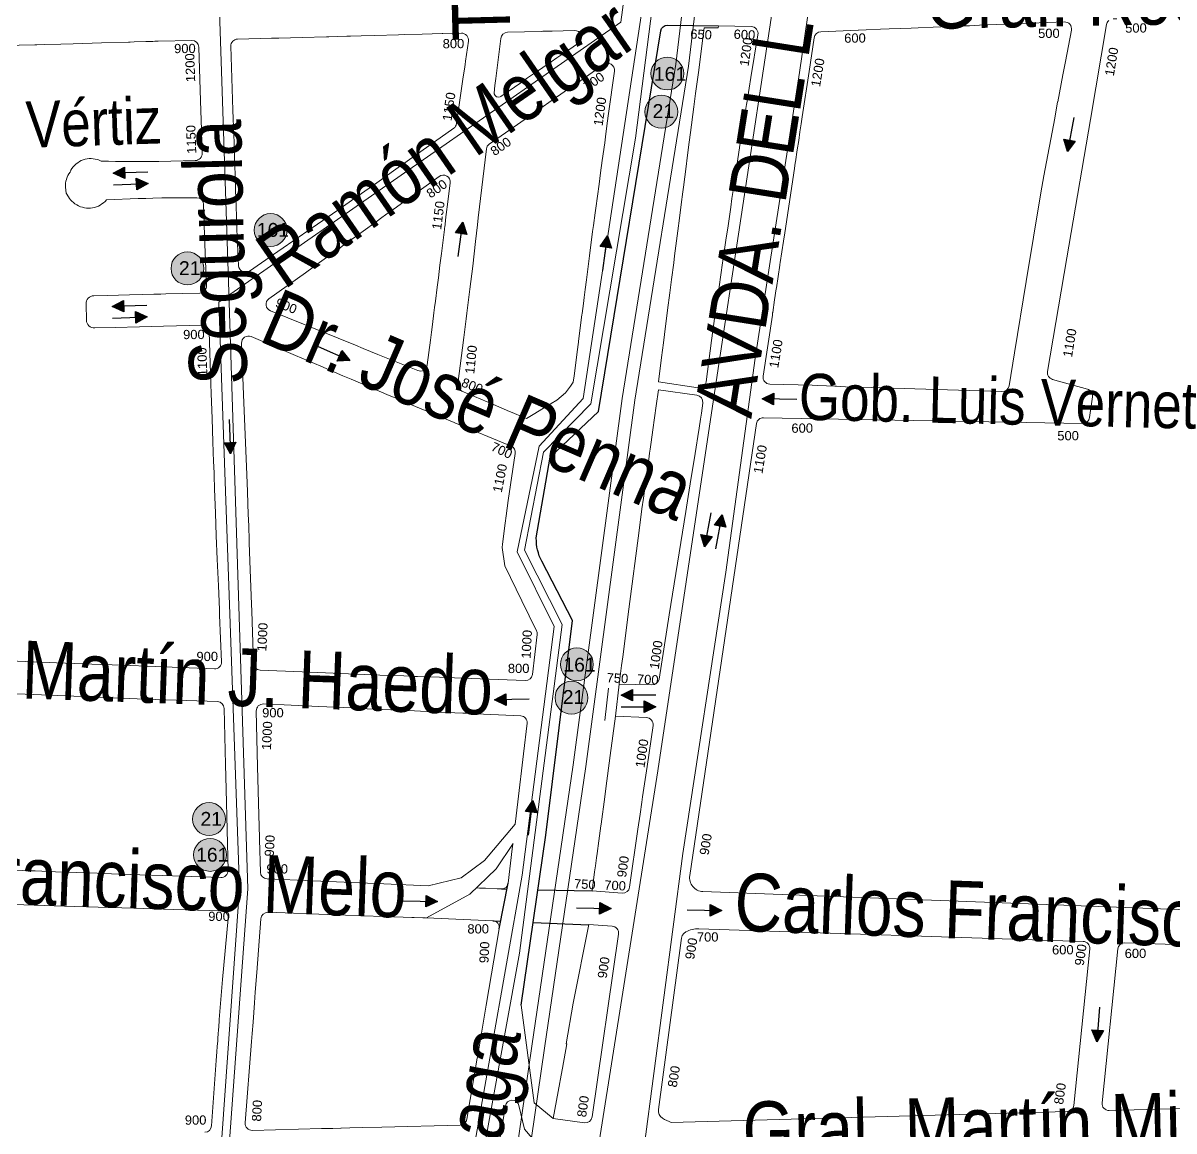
# Model space of a CAD drawing. Header units: millimetres. Extents: x 11558 to 23675, y 49449 to 61482.
# Drawn here: x 20280.1 to 20777.7, y 54330.4 to 54809.4 of the extents above; entities that cross this region are included whole.
import ezdxf

# ---------------------------------------------------------------- set-up
doc = ezdxf.new("R2010")
doc.units = ezdxf.units.MM
for name, color, linetype in [('0. plano base - nombres calles', 22, 'Continuous'), ('0. Plano Base - PLANO', 254, 'Continuous'), ('0. Plano base - sentido calles', 253, 'Continuous'), ('0. vias del tren', 252, 'VÍAS'), ('7. puesta en valor CC la lucila', 212, 'Continuous'), ('numeración', 7, 'Continuous')]:
    doc.layers.add(name, color=color, linetype=linetype)
for name, color, linetype, true_color in [('Linea 161 ida', 7, 'Continuous', 0xd16b6b), ('linea 161 vuelta', 7, 'Continuous', 0x9d070c), ('Linea 21 IDA Ramal F', 7, 'Continuous', 0x001861), ('Linea 21 IDA Ramal G', 7, 'Continuous', 0x001861), ('Linea 21 REGRESO Ramal F', 7, 'Continuous', 0x0a47ff), ('Linea 21 REGRO Ramal G', 7, 'Continuous', 0x0a47ff), ('Linea 29 IDA', 7, 'Continuous', 0xc7c700), ('Linea 29 REGRESO', 7, 'Continuous', 0x004285)]:
    doc.layers.add(name, color=color, linetype=linetype, true_color=true_color)
doc.layers.get('7. puesta en valor CC la lucila').off()
doc.styles.get("Standard").update_dxf_attribs({"font": 'arial.ttf'})
doc.linetypes.add('VÍAS', pattern='A,0.15,[130,ltypeshp.shx,S=0.25,R=0,X=0,Y=0],0.15', length=0.3)

# ---------------------------------------------------------------- blocks, each defined once
blk = doc.blocks.new('MANZANAS')
at = {"layer": '0. Plano Base - PLANO', "color": 0, "linetype": 'VÍAS', "lineweight": 5, "ltscale": 4}
for points in [[(5639680.81, 6180524.12), (5639783.34, 6180236.34), (5639844.87, 6180068.15), (5639892.99, 6179931.31), (5639970.55, 6179718.54), (5640012.4, 6179598.15), (5640038.53, 6179528.43), (5640070.38, 6179443.44), (5640105.27, 6179353.98), (5640144.14, 6179250.82), (5640190.13, 6179111.92), (5640244.32, 6178961.55), (5640284.62, 6178845.33), (5640304.02, 6178789.4), (5640342.62, 6178659.07), (5640375.23, 6178552.57), (5640410.32, 6178437.98), (5640438.99, 6178352.43), (5640472.05, 6178243.02), (5640490.07, 6178183.41), (5640511.79, 6178110.6), (5640554.7, 6177974.19), (5640598.99, 6177822.86), (5640632.34, 6177705.26)], [(5639686.05, 6180526.01), (5639788.58, 6180238.23), (5639850.11, 6180070.03), (5639898.23, 6179933.19), (5639975.79, 6179720.41), (5640017.63, 6179600.04), (5640043.74, 6179530.39), (5640075.58, 6179445.43), (5640110.46, 6179355.97), (5640149.39, 6179252.67), (5640195.39, 6179113.74), (5640249.57, 6178963.4), (5640289.88, 6178847.15), (5640309.32, 6178791.1), (5640347.95, 6178660.67), (5640380.56, 6178554.19), (5640415.62, 6178439.68), (5640444.29, 6178354.11), (5640477.38, 6178244.63), (5640495.4, 6178185.01), (5640517.11, 6178112.23), (5640560.03, 6177975.8), (5640604.34, 6177824.4), (5640637.7, 6177706.78)]]:
    blk.add_lwpolyline(points, dxfattribs=at)
at = {"layer": '0. Plano Base - PLANO', "color": 0, "linetype": 'Continuous', "lineweight": 5, "elevation": 0.54}
for points in [[(5640304.29, 6179356.23, -0.000006), (5640302.84, 6179355.41, 0.172309)], [(5640301.53, 6179353.89, 0.172298), (5640301.47, 6179351.88), (5640314.19, 6179312.26), (5640332.75, 6179254.49), (5640348, 6179207.01, 0.185497), (5640349.35, 6179205.34, 0.185497), (5640351.48, 6179205), (5640366.77, 6179208.21, -0.181401), (5640368.85, 6179207.89, -0.146326), (5640370.05, 6179206.66, -0.034167), (5640370.21, 6179206.28), (5640373.26, 6179197.74, -0.183551), (5640373.21, 6179195.61, -0.178887), (5640371.81, 6179194.07), (5640248.22, 6179132.66, 0.182351), (5640246.78, 6179131.11, 0.182356), (5640246.72, 6179129), (5640311.19, 6178942.29, 0.212659), (5640314.53, 6178938.71, 0.213763), (5640319.43, 6178938.81), (5640584.54, 6179063.99)]]:
    blk.add_lwpolyline(points, format="xyb", dxfattribs=at)
at = {"layer": '0. Plano Base - PLANO', "color": 0, "linetype": 'Continuous', "lineweight": 5}
for points in [[(5640334.51, 6179190.22), (5640275.21, 6179161.66), (5640275.18, 6179161.64), (5640269.97, 6179159.4), (5640269.92, 6179159.38), (5640269.32, 6179159.08), (5640266, 6179157.48), (5640262.69, 6179155.88), (5640260.37, 6179154.77), (5640243.92, 6179146.83, -0.449883), (5640239.78, 6179148.56), (5640231.15, 6179173.81), (5640230.83, 6179174.73), (5640230.79, 6179174.86), (5640228.97, 6179180.18), (5640227.43, 6179184.69), (5640227.29, 6179185.08), (5640224.06, 6179194.52), (5640224, 6179194.71), (5640223.69, 6179195.61), (5640220.7, 6179204.36), (5640219.52, 6179207.83), (5640210.39, 6179234.52), (5640209.63, 6179236.75), (5640209.46, 6179237.22), (5640207.77, 6179242.19), (5640206.44, 6179246.08), (5640205.24, 6179249.59), (5640204.11, 6179252.9), (5640203.09, 6179255.86), (5640196.68, 6179274.62), (5640191.91, 6179288.57, -0.359058), (5640193.25, 6179292.14), (5640207.25, 6179300.18), (5640207.42, 6179300.27), (5640210.28, 6179301.92), (5640215.68, 6179305.02), (5640218.97, 6179306.91), (5640227.15, 6179311.58), (5640229.88, 6179313.15), (5640235.43, 6179316.31), (5640246.88, 6179322.86), (5640249.07, 6179324.11), (5640252.87, 6179326.28), (5640284.74, 6179344.5, -0.482606), (5640289.1, 6179342.76), (5640293.06, 6179329.57), (5640294.75, 6179323.94), (5640298.19, 6179312.48), (5640298.13, 6179312.45), (5640300.21, 6179305.67), (5640300.24, 6179305.66), (5640307.55, 6179281.28), (5640309.82, 6179274.25), (5640321.82, 6179237.21), (5640331.57, 6179207.52), (5640336.06, 6179193.86, -0.376171)], [(5640200.79, 6179125.46), (5640197.14, 6179135.4), (5640194.89, 6179141.51), (5640193.64, 6179144.93), (5640189.99, 6179154.85), (5640187.4, 6179161.92), (5640185.39, 6179167.38), (5640182.87, 6179174.23), (5640181.85, 6179177), (5640178.09, 6179187.24), (5640176.19, 6179192.41), (5640174.12, 6179198.04), (5640172.22, 6179203.22), (5640171.53, 6179205.1), (5640168.39, 6179213.66), (5640167.1, 6179217.22), (5640164.77, 6179223.62), (5640163.32, 6179227.61), (5640159.51, 6179238.12), (5640157.55, 6179243.53), (5640154.06, 6179253.14), (5640150.47, 6179263.02), (5640147.77, 6179270.44), (5640147.8, 6179270.45), (5640153.03, 6179273.26), (5640152.79, 6179274.01), (5640165.59, 6179280.29, -0.455966), (5640169.76, 6179278.52), (5640175.56, 6179260.76), (5640177.04, 6179256.22), (5640178.78, 6179250.88), (5640179.23, 6179249.51), (5640180.6, 6179245.32), (5640180.97, 6179244.17), (5640183.06, 6179237.84), (5640183.74, 6179235.76), (5640185.07, 6179231.74), (5640185.17, 6179231.43), (5640188.67, 6179221.34), (5640189.44, 6179219.12), (5640190.13, 6179217.13), (5640192.44, 6179210.48), (5640193.67, 6179206.93), (5640194.33, 6179205.03), (5640196.33, 6179199.25), (5640198.09, 6179194.17), (5640198.37, 6179193.37), (5640198.4, 6179193.27), (5640201.35, 6179184.78), (5640201.65, 6179183.92), (5640205.08, 6179174.02), (5640209.26, 6179161.97), (5640212.88, 6179151.87), (5640219.08, 6179134.95, -0.420584), (5640217.23, 6179131.08)], [(5640102.52, 6179239.53), (5640099.9, 6179234.61), (5640098.44, 6179231.87), (5640097.22, 6179229.57), (5640095.78, 6179226.86), (5640091.68, 6179219.16), (5640090.01, 6179216), (5640088.32, 6179212.81), (5640083.41, 6179203.55), (5640083.18, 6179203.22), (5640082.54, 6179202.75), (5640082.15, 6179202.67), (5640081.76, 6179202.59), (5640080.99, 6179202.75), (5640080.34, 6179203.21), (5640080.11, 6179203.53), (5640078.98, 6179206.57), (5640077.9, 6179209.46), (5640071.8, 6179225.83, -0.370544), (5640073.15, 6179229.5), (5640086.04, 6179236.67), (5640086.53, 6179236.94), (5640087.14, 6179237.28), (5640090.11, 6179238.94), (5640098.41, 6179243.56, -0.747552)], [(5640124.17, 6179084.71), (5640117.18, 6179103.71), (5640114.38, 6179111.33), (5640113.55, 6179113.59), (5640109.94, 6179123.42), (5640106.42, 6179132.9), (5640102.62, 6179142.86), (5640100.01, 6179149.73), (5640098.94, 6179152.55), (5640088.31, 6179180.53, -0.214744), (5640088.46, 6179182.99), (5640097.23, 6179199.73), (5640098.23, 6179201.63), (5640100.09, 6179205.18), (5640101.63, 6179208.11), (5640103.02, 6179210.75), (5640107.86, 6179219.99), (5640110.02, 6179224.1), (5640116.42, 6179236.32, -0.653096), (5640121.9, 6179235.94), (5640128.14, 6179218.55), (5640129.58, 6179214.55), (5640131.61, 6179208.89), (5640132.46, 6179206.53), (5640135.06, 6179199.28), (5640136.92, 6179194.1), (5640138.59, 6179189.45), (5640142.1, 6179179.66), (5640142.8, 6179177.72), (5640144.67, 6179172.49), (5640145.56, 6179170.01), (5640149.17, 6179160.09), (5640152.77, 6179150.27), (5640154.25, 6179146.24), (5640155.41, 6179143.07), (5640156.31, 6179140.64), (5640157.81, 6179136.53), (5640158.03, 6179135.94), (5640161.98, 6179125.18), (5640162.16, 6179124.7), (5640163.6, 6179120.77), (5640164.06, 6179119.52), (5640167.17, 6179111.04), (5640168.15, 6179108.36), (5640167.81, 6179106.29), (5640167.22, 6179102.78), (5640165.41, 6179098.23), (5640163.91, 6179095.74), (5640163.28, 6179094.7), (5640163.04, 6179094.3), (5640159.25, 6179088.02), (5640157.47, 6179085.08), (5640155.89, 6179084.96), (5640150.76, 6179084.56), (5640149.51, 6179084.47), (5640139.46, 6179083.69), (5640138.97, 6179083.66), (5640127.21, 6179082.75, -0.335641)], [(5640059.92, 6179218.37), (5640062.83, 6179210.06), (5640063.32, 6179208.65), (5640063.65, 6179207.71), (5640065.4, 6179202.71), (5640071.84, 6179184.32, -0.205889), (5640071.67, 6179181.96), (5640057.66, 6179154.74), (5640053.05, 6179145.79), (5640048.27, 6179136.51), (5640046.86, 6179133.84), (5640043.48, 6179127.45), (5640038.53, 6179118.1), (5640033.76, 6179109.09), (5640028.75, 6179099.65), (5640021.78, 6179086.49, -0.588643), (5640016.53, 6179086.38), (5640008.63, 6179099.99), (5640005.91, 6179104.83), (5640003.8, 6179108.57), (5640000.27, 6179114.84), (5639998.69, 6179117.64), (5639993.64, 6179126.63), (5639990.12, 6179132.88), (5639988.72, 6179135.37), (5639983.34, 6179144.93), (5639969.8, 6179168.99, -0.416207), (5639970.96, 6179173.08), (5639983.79, 6179180.19), (5639986.61, 6179181.76), (5639995.44, 6179186.65), (5640004.63, 6179191.74), (5640005.5, 6179192.22), (5640012.32, 6179195.99), (5640013.7, 6179196.76), (5640017.73, 6179198.99), (5640022.85, 6179201.82), (5640031.87, 6179206.82), (5640034.3, 6179208.17), (5640040.83, 6179211.78), (5640048.32, 6179215.94), (5640048.58, 6179216.08), (5640055.64, 6179220, -0.464898)], [(5640106.17, 6179081.85), (5640092.31, 6179080.54), (5640087.69, 6179080.1), (5640080.74, 6179079.45), (5640077.25, 6179079.12), (5640037.73, 6179075.38, -0.591241), (5640034.77, 6179079.73), (5640043.57, 6179097.02), (5640046.94, 6179103.69), (5640048.1, 6179105.98), (5640051.58, 6179112.87), (5640052.7, 6179115.09), (5640052.88, 6179115.44), (5640054.16, 6179117.97), (5640055.43, 6179120.49), (5640055.7, 6179121.02), (5640057.4, 6179124.4), (5640060.51, 6179130.56), (5640061.93, 6179133.37), (5640063.71, 6179136.9), (5640065.43, 6179140.31), (5640066.66, 6179142.75), (5640075.68, 6179160.62, -0.654477), (5640081.17, 6179160.31), (5640084.86, 6179150.4), (5640085.15, 6179149.61), (5640085.63, 6179148.33), (5640086.31, 6179146.51), (5640087.46, 6179143.41), (5640087.88, 6179142.28), (5640088, 6179141.98), (5640088.27, 6179141.23), (5640091.89, 6179131.5), (5640093.7, 6179126.66), (5640095.59, 6179121.56), (5640097.01, 6179117.69), (5640099.11, 6179112), (5640100.05, 6179109.43), (5640100.87, 6179107.2), (5640102.61, 6179102.45), (5640103.78, 6179099.28), (5640104.95, 6179096.09), (5640108.7, 6179085.87, -0.491847)], [(5640245.92, 6179001.73), (5640243.16, 6179009.26), (5640241.84, 6179012.88), (5640234.72, 6179032.4), (5640222.99, 6179064.54), (5640219.75, 6179073.44), (5640218.17, 6179077.87), (5640216.38, 6179082.91), (5640214.98, 6179086.85), (5640213.3, 6179091.58), (5640211.6, 6179096.37), (5640211.03, 6179097.97), (5640210.01, 6179100.86), (5640208.21, 6179105.92), (5640206.42, 6179110.94), (5640204.67, 6179115.89), (5640202.33, 6179122.47), (5640218.19, 6179127.98, -0.407029), (5640221.98, 6179126.2), (5640223.51, 6179122.13), (5640224.38, 6179119.51), (5640225.59, 6179115.86), (5640226.73, 6179112.42), (5640228.22, 6179107.94), (5640229.96, 6179102.7), (5640231.58, 6179097.82), (5640233.28, 6179092.71), (5640235.01, 6179087.49), (5640237.11, 6179081.17), (5640251.36, 6179038.28), (5640260.23, 6179011.57, -0.376302), (5640258.69, 6179007.93)], [(5640035.49, 6179061.7), (5640056.17, 6179063.27), (5640068.12, 6179064.17), (5640078.49, 6179064.96), (5640082.28, 6179065.25), (5640088.9, 6179065.75), (5640097.6, 6179066.4), (5640099.3, 6179066.53), (5640101.37, 6179066.68), (5640104.33, 6179066.9), (5640109.78, 6179067.31), (5640120.33, 6179068.25), (5640130.57, 6179069.16), (5640130.84, 6179069.19), (5640157.03, 6179071.48, -0.345158), (5640160.13, 6179069.46), (5640166.74, 6179050.07), (5640169.02, 6179043.71), (5640170.09, 6179040.73), (5640173.28, 6179032.05), (5640173.73, 6179030.81), (5640178.45, 6179024.23), (5640192.08, 6179014.2), (5640203.6, 6179005.71, -0.144892), (5640204.63, 6179004.36), (5640210.76, 6178988.08, -0.390975), (5640209.24, 6178984.31), (5640184.5, 6178972.65), (5640175.6, 6178968.45), (5640167.01, 6178964.4), (5640166.48, 6178964.15), (5640165.51, 6178963.69), (5640161.71, 6178961.9), (5640158.01, 6178960.16), (5640152.31, 6178957.47), (5640149.11, 6178955.96), (5640139.99, 6178951.66), (5640131.08, 6178947.46), (5640124.47, 6178944.36), (5640121.9, 6178943.15), (5640105.42, 6178935.47, -0.391608), (5640101.54, 6178936.72), (5640090.44, 6178956.39), (5640088.95, 6178959.03), (5640081.65, 6178971.97), (5640075.85, 6178982.22), (5640075.43, 6178982.97), (5640074.79, 6178984.1), (5640072.8, 6178987.59), (5640072.25, 6178988.56), (5640069.75, 6178992.94), (5640067.52, 6178996.86), (5640064.87, 6179001.51), (5640059.51, 6179010.91), (5640054.46, 6179019.78), (5640049.28, 6179028.87), (5640045.86, 6179034.86), (5640044.13, 6179037.9), (5640033.11, 6179057.22, -0.550569)], [(5640491.51, 6179003.25), (5640590.1, 6179050.39), (5640592.31, 6179054.83, -0.135323), (5640595.43, 6179055.39, -0.133166), (5640598.4, 6179054.29, 0.060619), (5640601.65, 6179052.11, -0.12898), (5640604.09, 6179050.29, -0.0958), (5640605.15, 6179048.27), (5640609.71, 6179030.53), (5640623.84, 6178997.33, -0.196447), (5640623.87, 6178995.03, -0.137682), (5640622.49, 6178993.2), (5640518.94, 6178935.76, -0.452381), (5640514.69, 6178937.28), (5640490.01, 6178999.44, -0.394417)], [(5640276.77, 6178916.96), (5640273.93, 6178924.84), (5640273.06, 6178927.26), (5640271.87, 6178930.57), (5640271.23, 6178932.33), (5640269.38, 6178937.46), (5640267.13, 6178943.72), (5640266.9, 6178944.37), (5640262.86, 6178955.57), (5640261.61, 6178959.04), (5640256.76, 6178972.51), (5640250.96, 6178988.6), (5640263.08, 6178994.29, -0.445184), (5640267.19, 6178992.56), (5640273.05, 6178975.66), (5640277.42, 6178963.07), (5640278.19, 6178960.87), (5640279.89, 6178956.01), (5640282.07, 6178949.78), (5640290.44, 6178925.84, -0.394812), (5640288.78, 6178922.09)], [(5640504.4, 6178930.69), (5640479.31, 6178993.87, 0.434337), (5640475.23, 6178995.47), (5640325.28, 6178923.75, 0.140979), (5640320.93, 6178919.89, 0.280301), (5640320.85, 6178915.62), (5640345.83, 6178846.29, 0.293306), (5640349.14, 6178843.75, 0.05876), (5640353.31, 6178843.89), (5640503.06, 6178926.96, 0.377049)], [(5640189.96, 6178758.77), (5640176.14, 6178791.23), (5640174.74, 6178794.52), (5640172.81, 6178799.06), (5640169.54, 6178806.73), (5640167.74, 6178810.96), (5640164.42, 6178818.78), (5640155.27, 6178840.26, -0.402186), (5640156.74, 6178844.15), (5640183.17, 6178856.71), (5640186.08, 6178858.09), (5640186.97, 6178858.51), (5640192.89, 6178861.33), (5640193.88, 6178861.8), (5640201.88, 6178865.6), (5640209.56, 6178869.25), (5640212.89, 6178870.83), (5640213.79, 6178871.26), (5640217.24, 6178872.9), (5640218.3, 6178873.4), (5640221.46, 6178874.87), (5640224.34, 6178876.22), (5640244.6, 6178885.7, -0.452007), (5640248.73, 6178883.9), (5640258.94, 6178852.06), (5640265.94, 6178830.23), (5640266.04, 6178829.93), (5640274.23, 6178804.37, -0.358224), (5640272.83, 6178800.82), (5640243.23, 6178784.45), (5640235.71, 6178780.3), (5640231.05, 6178777.72), (5640227.73, 6178775.88), (5640227.66, 6178775.84), (5640224.6, 6178774.15), (5640220.41, 6178771.83), (5640194.17, 6178757.32, -0.444666)]]:
    blk.add_lwpolyline(points, format="xyb", close=True, dxfattribs=at)
at = {"layer": '0. Plano Base - PLANO', "color": 0}
blk.add_lwpolyline([(5640247.95, 6178929.19), (5640215.43, 6179016.75), (5640191.77, 6179033.37, -0.125264), (5640185.02, 6179041.24), (5640174.23, 6179075.06), (5640183.65, 6179102.18), (5640131.73, 6179260.59, -0.371461), (5640133.24, 6179264.21), (5640152.79, 6179274.01)], format="xyb", dxfattribs=at)
at = {"layer": '0. Plano Base - PLANO', "color": 0, "linetype": 'Continuous', "lineweight": 5}
for points in [[(5639882.47, 6179124.04), (5639894.25, 6179130.47), (5639895.12, 6179130.94), (5639897.83, 6179132.45), (5639904.16, 6179135.98), (5639908.81, 6179138.57), (5639919.45, 6179144.5), (5639929.67, 6179150.2), (5639930.39, 6179150.6), (5639931.8, 6179151.39), (5639936.24, 6179153.86), (5639938.05, 6179154.88), (5639938.55, 6179155.15), (5639938.79, 6179155.28), (5639938.96, 6179155.38), (5639939.65, 6179155.76), (5639940.88, 6179156.43), (5639953.68, 6179163.45, -0.411843), (5639957.74, 6179162.28), (5639969.05, 6179142.03), (5639975.18, 6179131.05), (5639975.54, 6179130.41), (5639980.14, 6179122.16, -0.416425), (5639978.97, 6179118.07), (5639965.17, 6179110.5), (5639959.65, 6179107.56), (5639954.1, 6179104.67), (5639948.51, 6179101.86), (5639945.83, 6179100.54), (5639942.9, 6179099.1), (5639942.01, 6179099.06), (5639941.63, 6179099.01), (5639941.13, 6179098.93), (5639940.27, 6179098.73), (5639939.43, 6179098.45), (5639938.61, 6179098.09), (5639937.84, 6179097.66), (5639937.1, 6179097.17), (5639936.41, 6179096.6), (5639935.78, 6179095.98), (5639935.21, 6179095.3), (5639934.7, 6179094.58), (5639934.25, 6179093.81), (5639933.88, 6179093), (5639933.59, 6179092.16), (5639933.37, 6179091.31), (5639933.23, 6179090.43), (5639933.17, 6179089.54), (5639933.18, 6179089.24), (5639933.19, 6179088.66), (5639933.09, 6179087.8), (5639933.06, 6179086.94), (5639933.11, 6179086.09), (5639933.23, 6179085.24), (5639933.28, 6179085.06), (5639933.43, 6179084.4), (5639933.7, 6179083.59), (5639934.05, 6179082.8), (5639934.46, 6179082.05), (5639935.94, 6179079.79), (5639937.51, 6179078.89), (5639938.22, 6179078.48), (5639938.97, 6179078.13), (5639939.75, 6179077.84), (5639940.55, 6179077.63), (5639941.42, 6179077.47), (5639942.3, 6179077.4), (5639943.18, 6179077.4), (5639944.07, 6179077.47), (5639944.94, 6179077.62), (5639945.79, 6179077.85), (5639946.63, 6179078.14), (5639947.43, 6179078.51), (5639948.2, 6179078.95), (5639948.93, 6179079.45), (5639949.61, 6179080.02), (5639950.24, 6179080.64), (5639950.81, 6179081.31), (5639951.33, 6179082.03), (5639951.78, 6179082.79), (5639952.16, 6179083.59), (5639952.47, 6179084.42), (5639952.71, 6179085.27), (5639964.68, 6179092.1), (5639967.52, 6179093.71), (5639970.11, 6179095.2), (5639973.55, 6179097.16), (5639986.89, 6179104.11, -0.405748), (5639990.89, 6179102.91), (5639995.06, 6179095.44), (5639997.55, 6179090.98), (5640008.25, 6179072.26, -0.418381), (5640007.1, 6179068.15), (5639994.27, 6179061.05), (5639992.3, 6179059.96), (5639989.71, 6179058.53), (5639985.34, 6179056.12), (5639980.46, 6179053.42), (5639972.18, 6179048.84), (5639967, 6179045.98, 0.414339), (5639965.63, 6179041.22), (5639968.99, 6179035.16, 0.414553), (5639973.75, 6179033.79), (5639981.49, 6179038.09), (5639990.64, 6179043.16), (5639999.76, 6179048.2), (5640014.35, 6179056.28, -0.411801), (5640018.42, 6179055.13), (5640029.56, 6179035.37), (5640031.49, 6179031.95), (5640036.85, 6179022.45), (5640041.81, 6179013.65), (5640046.05, 6179006.14), (5640046.98, 6179004.49), (5640048.6, 6179001.63), (5640048.92, 6179001.06), (5640051.86, 6178995.87), (5640056.93, 6178986.91), (5640061.86, 6178978.22), (5640066.82, 6178969.49), (5640072.54, 6178959.56), (5640077.7, 6178950.6), (5640078.91, 6178948.49), (5640088.95, 6178931.05, -0.438871), (5640087.63, 6178926.84), (5640061.14, 6178914.41), (5640054.81, 6178911.43), (5640052.07, 6178910.15), (5640043.17, 6178905.95), (5640025.81, 6178897.76), (5640023.24, 6178896.55), (5640016.81, 6178893.51), (5639997.93, 6178884.6, -0.396516)], [(5640212.82, 6178886.22), (5640195.44, 6178878.11), (5640185.87, 6178873.65), (5640176.9, 6178869.47), (5640167.6, 6178865.14), (5640149.65, 6178856.77, -0.394228), (5640145.75, 6178858.04), (5640138.93, 6178870.38), (5640138.49, 6178871.18), (5640133.85, 6178879.56), (5640128.72, 6178888.86), (5640123.68, 6178897.97), (5640112.06, 6178919.01, -0.435466), (5640113.42, 6178923.18), (5640135.13, 6178933.22), (5640144.72, 6178937.65), (5640147.81, 6178939.08), (5640154.1, 6178941.98), (5640172.75, 6178950.6), (5640182.33, 6178955.03), (5640191.8, 6178959.4), (5640193.05, 6178959.98), (5640195.3, 6178961.02), (5640196.8, 6178961.71), (5640199.81, 6178963.11), (5640214.55, 6178969.92, -0.43494), (5640218.35, 6178968.37), (5640223.09, 6178955.87), (5640230.51, 6178936.33), (5640233.94, 6178927.27)], [(5640005.42, 6178872.48), (5640020.06, 6178879.46), (5640039.07, 6178888.34), (5640057.69, 6178897.03), (5640067.07, 6178901.45), (5640095.3, 6178914.88, -0.396699), (5640099.22, 6178913.62), (5640110.97, 6178892.33), (5640116.08, 6178883.05), (5640133.01, 6178852.22, -0.43107), (5640131.67, 6178848.07), (5640108.98, 6178837.25), (5640100.08, 6178833.01), (5640096.4, 6178831.25), (5640091.87, 6178829.09), (5640091.65, 6178828.99), (5640083.4, 6178825.06), (5640079.06, 6178822.99), (5640075.39, 6178821.24), (5640067.05, 6178817.33), (5640059.12, 6178813.61), (5640056.96, 6178812.6), (5640041.94, 6178805.56, -0.392784)], [(5640237.05, 6178919.1), (5640237.8, 6178917.12), (5640243.08, 6178903.19, -0.392856), (5640241.65, 6178899.65), (5640239.92, 6178898.85), (5640235.33, 6178896.71), (5640233.04, 6178895.64), (5640231.73, 6178895.03)], [(5640307.19, 6178821.86), (5640302.55, 6178837.02), (5640302.29, 6178837.88), (5640300.73, 6178842.96), (5640297.59, 6178853.23), (5640297.32, 6178853.13), (5640291.88, 6178870.03), (5640282.24, 6178903.36), (5640291.5, 6178907.41, -0.436789), (5640295.54, 6178905.65), (5640321.89, 6178830.26, -0.412507), (5640320.06, 6178826.44), (5640307.19, 6178821.86)], [(5640049.59, 6178792.54), (5640081.27, 6178807.84), (5640104.38, 6178818.99), (5640119.86, 6178826.44), (5640138.54, 6178835.43, -0.432632), (5640142.62, 6178833.85), (5640152.59, 6178809.31), (5640155.94, 6178801.24), (5640159.35, 6178793.34), (5640159.62, 6178792.7), (5640159.67, 6178792.6), (5640161.3, 6178788.81), (5640161.66, 6178787.98), (5640162.76, 6178785.44), (5640163.01, 6178784.84), (5640164.03, 6178782.49), (5640164.91, 6178780.44), (5640166.43, 6178776.93), (5640177.63, 6178750.97, -0.384155), (5640176.34, 6178747.16)], [(5640312.47, 6178806.3), (5640298.3, 6178812.02), (5640291.5, 6178820.01, 0.820598), (5640286.36, 6178817.14), (5640331.1, 6178678.52), (5640389.59, 6178483.09), (5640465.61, 6178243.71, 0.47538), (5640469.94, 6178242), (5640485.26, 6178250.61)]]:
    blk.add_lwpolyline(points, format="xyb", dxfattribs=at)
for points in [[(5640233.94, 6178927.27), (5640229.46, 6178907.14), (5640224, 6178895.87), (5640212.82, 6178886.22)], [(5640237.08, 6178919.4), (5640235.6, 6178906.35), (5640230.48, 6178891.38), (5640218.65, 6178873.65)], [(5640307.19, 6178821.86), (5640296.85, 6178824.06), (5640272.37, 6178859.04)]]:
    blk.add_lwpolyline(points, dxfattribs=at)
at = {"layer": '0. Plano Base - PLANO', "color": 0}
for points in [[(5640272.37, 6178859.04), (5640247.95, 6178929.19)], [(5640255.8, 6178906.63), (5640276.77, 6178916.96)], [(5640241.65, 6178899.65), (5640243.81, 6178900.72)], [(5640248.73, 6178883.9), (5640243.08, 6178903.19)], [(5640260.5, 6178893.14), (5640282.26, 6178903.32)], [(5640244.6, 6178885.7), (5640247.77, 6178887.18)]]:
    blk.add_lwpolyline(points, dxfattribs=at)
at = {"layer": '0. Plano Base - PLANO', "color": 0, "linetype": 'Continuous', "lineweight": 5}
for points in [[(5640214.44, 6178886.97), (5640214.44, 6178886.97)], [(5640307.19, 6178821.86), (5640307.19, 6178821.86)]]:
    blk.add_lwpolyline(points, close=True, dxfattribs=at)
blk = doc.blocks.new('21 azul')
at = {"layer": 'Linea 21 IDA Ramal F', "lineweight": 211, "true_color": 0xededed}
h = blk.add_hatch(color=7, dxfattribs=at)
h.dxf.hatch_style = 1
edge = h.paths.add_edge_path()
edge.add_arc((0, 0), 7.11, 0, 360)
at = {"layer": 'Linea 21 IDA Ramal F', "lineweight": 9}
blk.add_circle((0, 0), 7.11, dxfattribs=at)
at = {"layer": 'Linea 21 IDA Ramal F', "lineweight": 211, "insert": (-3.78, 3.29), "char_height": 6, "attachment_point": 1}
blk.add_mtext_dynamic_manual_height_columns('21', width=8.5711, gutter_width=12.5, heights=[0], dxfattribs=at)
blk = doc.blocks.new('21 regreso')
at = {"layer": 'Linea 21 REGRESO Ramal F', "lineweight": 211, "true_color": 0xededed}
h = blk.add_hatch(color=7, dxfattribs=at)
h.dxf.hatch_style = 1
edge = h.paths.add_edge_path()
edge.add_arc((0, 0), 7.11, 0, 360)
at = {"layer": 'Linea 21 REGRESO Ramal F', "lineweight": 9}
blk.add_circle((0, 0), 7.11, dxfattribs=at)
at = {"layer": 'Linea 21 REGRESO Ramal F', "lineweight": 15, "insert": (-3.69, 3.1), "char_height": 6, "attachment_point": 1}
blk.add_mtext_dynamic_manual_height_columns('21', width=6.2012, gutter_width=12.5, heights=[0], dxfattribs=at)
blk = doc.blocks.new('161 ida')
at = {"layer": 'Linea 161 ida', "lineweight": 211, "true_color": 0xededed}
h = blk.add_hatch(color=7, dxfattribs=at)
h.dxf.hatch_style = 1
edge = h.paths.add_edge_path()
edge.add_arc((0, 0), 7.11, 0, 360)
at = {"layer": 'Linea 161 ida', "lineweight": 9}
blk.add_circle((0, 0), 7.11, dxfattribs=at)
at = {"layer": 'Linea 161 ida', "lineweight": 15, "insert": (-5.85, 2.85), "char_height": 6, "attachment_point": 1}
blk.add_mtext_dynamic_manual_height_columns('161', width=16.4579, gutter_width=12.5, heights=[0], dxfattribs=at)
blk = doc.blocks.new('161vuelta')
at = {"layer": 'linea 161 vuelta', "lineweight": 211, "true_color": 0xededed}
h = blk.add_hatch(color=7, dxfattribs=at)
h.dxf.hatch_style = 1
edge = h.paths.add_edge_path()
edge.add_arc((0, 0), 7.11, 0, 360)
at = {"layer": 'linea 161 vuelta', "lineweight": 9}
blk.add_circle((0, 0), 7.11, dxfattribs=at)
at = {"layer": 'linea 161 vuelta', "lineweight": 9, "insert": (-6.03, 3.07), "char_height": 6, "attachment_point": 1}
blk.add_mtext_dynamic_manual_height_columns('161', width=16.4579, gutter_width=12.5, heights=[0], dxfattribs=at)

msp = doc.modelspace()

# ---------------------------------------------------------------- hatches: boundary and pattern name
at = {"layer": '0. Plano base - sentido calles', "linetype": 'Continuous', "lineweight": 25, "ltscale": 2, "true_color": 0x1a1a1a}
h = msp.add_hatch(color=250, dxfattribs=at)
h.dxf.hatch_style = 1
h.paths.add_polyline_path([(20731.65, 54753.81), (20735.02, 54758.28), (20732.56, 54758.73)])
h.paths.add_polyline_path([(20731.65, 54753.81), (20732.56, 54758.73), (20730.1, 54759.18)])
h = msp.add_hatch(color=250, dxfattribs=at)
h.dxf.hatch_style = 1
h.paths.add_polyline_path([(20319, 54744.52), (20324.07, 54742.17), (20323.99, 54744.67)])
h.paths.add_polyline_path([(20319, 54744.52), (20323.99, 54744.67), (20323.92, 54747.17)])
h = msp.add_hatch(color=250, dxfattribs=at)
h.dxf.hatch_style = 1
h.paths.add_polyline_path([(20334.14, 54739.98), (20329.07, 54742.33), (20329.15, 54739.83)])
h.paths.add_polyline_path([(20334.14, 54739.98), (20329.15, 54739.83), (20329.22, 54737.33)])
h = msp.add_hatch(color=250, dxfattribs=at)
h.dxf.hatch_style = 1
h.paths.add_polyline_path([(20470.18, 54723.31), (20467.06, 54718.67), (20469.54, 54718.35)])
h.paths.add_polyline_path([(20470.18, 54723.31), (20469.54, 54718.35), (20472.02, 54718.03)])
h = msp.add_hatch(color=250, dxfattribs=at)
h.dxf.hatch_style = 1
h.paths.add_polyline_path([(20532.72, 54717.37), (20529.61, 54712.73), (20532.09, 54712.41)])
h.paths.add_polyline_path([(20532.72, 54717.37), (20532.09, 54712.41), (20534.57, 54712.09)])
h = msp.add_hatch(color=250, dxfattribs=at)
h.dxf.hatch_style = 1
h.paths.add_polyline_path([(20318.65, 54686.86), (20323.73, 54684.51), (20323.65, 54687.01)])
h.paths.add_polyline_path([(20318.65, 54686.86), (20323.65, 54687.01), (20323.57, 54689.51)])
h = msp.add_hatch(color=250, dxfattribs=at)
h.dxf.hatch_style = 1
h.paths.add_polyline_path([(20333.8, 54682.32), (20328.73, 54684.67), (20328.8, 54682.17)])
h.paths.add_polyline_path([(20333.8, 54682.32), (20328.8, 54682.17), (20328.88, 54679.67)])
h = msp.add_hatch(color=250, dxfattribs=at)
h.dxf.hatch_style = 1
h.paths.add_polyline_path([(20421.45, 54663.5), (20417.9, 54667.82), (20416.88, 54665.54)])
h.paths.add_polyline_path([(20421.45, 54663.5), (20416.88, 54665.54), (20415.87, 54663.25)])
h = msp.add_hatch(color=250, dxfattribs=at)
h.dxf.hatch_style = 1
h.paths.add_polyline_path([(20599.68, 54646.99), (20604.63, 54644.39), (20604.68, 54646.89)])
h.paths.add_polyline_path([(20599.68, 54646.99), (20604.68, 54646.89), (20604.73, 54649.39)])
h = msp.add_hatch(color=250, dxfattribs=at)
h.dxf.hatch_style = 1
h.paths.add_polyline_path([(20369.85, 54623.09), (20372.14, 54628.19), (20369.65, 54628.08)])
h.paths.add_polyline_path([(20369.85, 54623.09), (20369.65, 54628.08), (20367.15, 54627.98)])
h = msp.add_hatch(color=250, dxfattribs=at)
h.dxf.hatch_style = 1
h.paths.add_polyline_path([(20582.37, 54596.79), (20579, 54592.32), (20581.46, 54591.87)])
h.paths.add_polyline_path([(20582.37, 54596.79), (20581.46, 54591.87), (20583.92, 54591.42)])
h = msp.add_hatch(color=250, dxfattribs=at)
h.dxf.hatch_style = 1
h.paths.add_polyline_path([(20574.74, 54582.94), (20578.1, 54587.41), (20575.64, 54587.86)])
h.paths.add_polyline_path([(20574.74, 54582.94), (20575.64, 54587.86), (20573.18, 54588.31)])
h = msp.add_hatch(color=250, dxfattribs=at)
h.dxf.hatch_style = 1
h.paths.add_polyline_path([(20538.63, 54518.77), (20543.64, 54516.29), (20543.63, 54518.79)])
h.paths.add_polyline_path([(20538.63, 54518.77), (20543.63, 54518.79), (20543.62, 54521.29)])
h = msp.add_hatch(color=250, dxfattribs=at)
h.dxf.hatch_style = 1
h.paths.add_polyline_path([(20483.92, 54516.76), (20488.96, 54514.34), (20488.92, 54516.84)])
h.paths.add_polyline_path([(20483.92, 54516.76), (20488.92, 54516.84), (20488.87, 54519.34)])
h = msp.add_hatch(color=250, dxfattribs=at)
h.dxf.hatch_style = 1
h.paths.add_polyline_path([(20553.65, 54513.83), (20548.64, 54516.31), (20548.65, 54513.81)])
h.paths.add_polyline_path([(20553.65, 54513.83), (20548.65, 54513.81), (20548.67, 54511.31)])
h = msp.add_hatch(color=250, dxfattribs=at)
h.dxf.hatch_style = 1
h.paths.add_polyline_path([(20500.48, 54473.22), (20497.36, 54468.57), (20499.84, 54468.26)])
h.paths.add_polyline_path([(20500.48, 54473.22), (20499.84, 54468.26), (20502.32, 54467.94)])
h = msp.add_hatch(color=250, dxfattribs=at)
h.dxf.hatch_style = 1
h.paths.add_polyline_path([(20459.32, 54429.65), (20454.36, 54432.22), (20454.32, 54429.72)])
h.paths.add_polyline_path([(20459.32, 54429.65), (20454.32, 54429.72), (20454.28, 54427.23)])
h = msp.add_hatch(color=250, dxfattribs=at)
h.dxf.hatch_style = 1
h.paths.add_polyline_path([(20534.37, 54426.58), (20529.41, 54429.15), (20529.37, 54426.65)])
h.paths.add_polyline_path([(20534.37, 54426.58), (20529.37, 54426.65), (20529.33, 54424.16)])
h = msp.add_hatch(color=250, dxfattribs=at)
h.dxf.hatch_style = 1
h.paths.add_polyline_path([(20582.18, 54425.72), (20577.22, 54428.3), (20577.18, 54425.8)])
h.paths.add_polyline_path([(20582.18, 54425.72), (20577.18, 54425.8), (20577.14, 54423.3)])
h = msp.add_hatch(color=250, dxfattribs=at)
h.dxf.hatch_style = 1
h.paths.add_polyline_path([(20744.37, 54368.95), (20747.23, 54373.75), (20744.73, 54373.93)])
h.paths.add_polyline_path([(20744.37, 54368.95), (20744.73, 54373.93), (20742.24, 54374.12)])

# ---------------------------------------------------------------- linework, layer by layer
at = {"layer": '0. Plano Base - PLANO', "color": 28, "lineweight": 5, "true_color": 0x0d0d0d}
for points in [[(20531.7, 54507.91), (20533.27, 54521.88)], [(20536.25, 54509.66), (20537.82, 54523.63)], [(20536.25, 54509.66), (20537.82, 54523.63)]]:
    msp.add_lwpolyline(points, dxfattribs=at)
at = {"layer": '0. Plano base - sentido calles', "color": 250, "linetype": 'Continuous', "lineweight": 25, "ltscale": 2, "true_color": 0x1a1a1a}
for points in [[(20734.37, 54768.56), (20731.65, 54753.81), (20730.1, 54759.18), (20735.02, 54758.28), (20731.65, 54753.81)], [(20333.99, 54744.98), (20319, 54744.52), (20323.92, 54747.17), (20324.07, 54742.17), (20319, 54744.52)], [(20319.15, 54739.52), (20334.14, 54739.98), (20329.22, 54737.33), (20329.07, 54742.33), (20334.14, 54739.98)], [(20468.27, 54708.43), (20470.18, 54723.31), (20472.02, 54718.03), (20467.06, 54718.67), (20470.18, 54723.31)], [(20530.82, 54702.49), (20532.72, 54717.37), (20534.57, 54712.09), (20529.61, 54712.73), (20532.72, 54717.37)], [(20333.65, 54687.32), (20318.65, 54686.86), (20323.57, 54689.51), (20323.73, 54684.51), (20318.65, 54686.86)], [(20318.81, 54681.86), (20333.8, 54682.32), (20328.88, 54679.67), (20328.73, 54684.67), (20333.8, 54682.32)], [(20407.74, 54669.6), (20421.45, 54663.5), (20415.87, 54663.25), (20417.9, 54667.82), (20421.45, 54663.5)], [(20614.68, 54646.71), (20599.68, 54646.99), (20604.73, 54649.39), (20604.63, 54644.39), (20599.68, 54646.99)], [(20369.23, 54638.07), (20369.85, 54623.09), (20367.15, 54627.98), (20372.14, 54628.19), (20369.85, 54623.09)], [(20577.45, 54597.69), (20574.74, 54582.94), (20573.18, 54588.31), (20578.1, 54587.41), (20574.74, 54582.94)], [(20579.65, 54582.04), (20582.37, 54596.79), (20583.92, 54591.42), (20579, 54592.32), (20582.37, 54596.79)], [(20553.63, 54518.83), (20538.63, 54518.77), (20543.62, 54521.29), (20543.64, 54516.29), (20538.63, 54518.77)], [(20498.91, 54517.01), (20483.92, 54516.76), (20488.87, 54519.34), (20488.96, 54514.34), (20483.92, 54516.76)], [(20538.65, 54513.77), (20553.65, 54513.83), (20548.67, 54511.31), (20548.64, 54516.31), (20553.65, 54513.83)], [(20498.57, 54458.34), (20500.48, 54473.22), (20502.32, 54467.94), (20497.36, 54468.57), (20500.48, 54473.22)], [(20444.32, 54429.88), (20459.32, 54429.65), (20454.28, 54427.23), (20454.36, 54432.22), (20459.32, 54429.65)], [(20519.37, 54426.81), (20534.37, 54426.58), (20529.33, 54424.16), (20529.41, 54429.15), (20534.37, 54426.58)], [(20567.18, 54425.96), (20582.18, 54425.72), (20577.14, 54423.3), (20577.22, 54428.3), (20582.18, 54425.72)], [(20745.46, 54383.91), (20744.37, 54368.95), (20742.24, 54374.12), (20747.23, 54373.75), (20744.37, 54368.95)]]:
    msp.add_lwpolyline(points, dxfattribs=at)
at = {"layer": '0. vias del tren', "color": 252, "lineweight": 13, "ltscale": 5}
for points in [[(20738.23, 56135.11), (20696.54, 55832.46), (20673.6, 55654.85), (20653.21, 55511.24), (20623.94, 55286.67), (20605.58, 55160.55), (20596.62, 55086.64), (20585.7, 54996.53), (20575.42, 54901.06), (20562.35, 54791.59), (20539.12, 54647.13), (20517.89, 54488.71), (20500.07, 54367), (20491.5, 54308.43), (20465.66, 54174.98), (20445.5, 54065.43), (20423.81, 53947.58), (20409.81, 53858.44), (20388.71, 53746.11), (20377.21, 53684.91), (20362.92, 53610.29), (20338.11, 53469.45), (20307.65, 53314.74), (20283.02, 53195.01)], [(20743.75, 56134.37), (20702.05, 55831.73), (20679.11, 55654.11), (20658.72, 55510.49), (20629.45, 55285.91), (20611.09, 55159.81), (20602.15, 55085.97), (20591.23, 54995.89), (20580.95, 54900.43), (20567.86, 54790.82), (20544.63, 54646.32), (20523.4, 54487.94), (20505.58, 54366.2), (20496.98, 54307.5), (20471.13, 54173.94), (20450.98, 54064.43), (20429.3, 53946.64), (20415.29, 53857.49), (20394.18, 53745.09), (20382.68, 53683.87), (20368.39, 53609.28), (20343.58, 53468.43), (20313.1, 53313.64), (20288.47, 53193.89)]]:
    msp.add_lwpolyline(points, dxfattribs=at)
at = {"layer": 'Linea 161 ida', "lineweight": 15}
msp.add_lwpolyline([(20019.37, 55493.89), (20327.97, 55507.15), (20508.49, 55504.57), (20628.92, 55501.96), (20634.23, 55492.92), (20592.39, 55152.36), (20562.83, 54930.07), (20547.5, 54813.47), (20522.29, 54647.02), (20503.31, 54626.42), (20493.68, 54580.79), (20509.72, 54548.57), (20495.87, 54440.99), (20475.6, 54326.02), (20452.74, 54205.94), (19628.78, 54187.07)], dxfattribs=at)
at = {"layer": 'linea 161 vuelta', "lineweight": 15}
msp.add_lwpolyline([(20013.12, 55131.85), (20354.35, 55141.12), (20583.9, 55145.83), (20538.49, 54809.74), (20364.79, 54688.66), (20373.64, 54435.33), (20365.61, 54321.32), (20346.65, 54088.05), (19611.42, 54073.56)], dxfattribs=at)
at = {"layer": 'Linea 21 IDA Ramal G', "lineweight": 15}
msp.add_lwpolyline([(19622.95, 53952.26), (20411.33, 53972.28), (20470.78, 54275.39), (20494.77, 54407.29), (20513.17, 54549.42), (20496.95, 54581.51), (20505.09, 54623.89), (20525.52, 54644.72), (20544.92, 54759.6), (20570.29, 54957.7), (20595.5, 55147.39), (20621.65, 55352.1), (20642.15, 55506), (20328.39, 55511.93), (19744.84, 55486.31), (19754.73, 55639.59), (19754.32, 55654.77), (19762.07, 55774.32), (19763.11, 55794.19), (19772.61, 55942.01), (19778.52, 56030.41), (19782.19, 56099.71)], dxfattribs=at)
at = {"layer": 'Linea 21 REGRO Ramal G', "lineweight": 15}
msp.add_lwpolyline([(19746.86, 56088.52), (19733.27, 55892.58), (19721.39, 55710.24), (19707.82, 55482.44), (19688.18, 55339.11), (19677.31, 55196), (19672.94, 55119.12), (20354.28, 55138.65), (20368.79, 54702.2), (20377.28, 54435.03), (20357.5, 54163.52), (20330.65, 53855.9), (19576.6, 53844.62)], dxfattribs=at)
at = {"layer": 'Linea 29 IDA', "lineweight": 15}
msp.add_lwpolyline([(21019.98, 56597.26), (20869.64, 56593.55), (20799.67, 56162.85), (20767.05, 55916.18), (20754.35, 55824.42), (20730.16, 55668.86), (20693.21, 55453.62), (20665.68, 55270.22), (20635.65, 55038.02), (20603.52, 54811.51), (20579.12, 54649.56), (20554.5, 54486.06), (20510.44, 54207.18), (20483.1, 53975.77), (20436.04, 53459.58), (20433.08, 53392.34), (20431.06, 53381.34), (20424.24, 53211.15)], dxfattribs=at)
at = {"layer": 'Linea 29 REGRESO', "lineweight": 15}
msp.add_lwpolyline([(20433.02, 53215.23), (20437.53, 53366.17), (20444.4, 53407), (20455.15, 53470.9), (20462.74, 53505.85), (20473.48, 53536.38), (20484.23, 53560.68), (20491.53, 53576.43), (20526.32, 53672.05), (20554.29, 53803.16), (20556.95, 53891.91), (20552.17, 53959.67), (20540.86, 53997.27), (20519.15, 54051.74), (20512.31, 54074.39), (20530.64, 54200.17), (20548.58, 54323.46), (20565.33, 54450.35), (20583.9, 54572.04), (20596.68, 54664.53), (20615.85, 54788.05), (20635.63, 54924.9)], dxfattribs=at)

# ---------------------------------------------------------------- block references
at = {"layer": '0. Plano Base - PLANO', "color": 28, "lineweight": 5, "true_color": 0x0d0d0d, "rotation": 332.5463477508169}
msp.add_blockref('MANZANAS', (-7833237.48, -2828296.13), dxfattribs=at)
at = {"layer": '7. puesta en valor CC la lucila', "color": 250, "lineweight": 30, "rotation": 332.5463477508169}
msp.add_blockref('MANZANAS', (-7833237.48, -2828296.13), dxfattribs=at)
at = {"layer": 'Linea 161 ida', "lineweight": 15}
for p in [(20558.66, 54787.58), (20519.55, 54532.14)]:
    msp.add_blockref('161 ida', p, dxfattribs=at)
at = {"layer": 'linea 161 vuelta', "lineweight": 15}
for p in [(20387.14, 54719.92), (20360.93, 54449.75)]:
    msp.add_blockref('161vuelta', p, dxfattribs=at)
at = {"layer": 'Linea 21 IDA Ramal G', "color": 188, "lineweight": 15, "true_color": 0x0a090b}
for p in [(20556.06, 54771.05), (20517.2, 54517.71)]:
    msp.add_blockref('21 azul', p, dxfattribs=at)
at = {"layer": 'Linea 21 REGRO Ramal G', "color": 188, "lineweight": 15, "true_color": 0x0a090b}
for p in [(20351.18, 54703.33), (20360.49, 54465.22)]:
    msp.add_blockref('21 regreso', p, dxfattribs=at)

# ---------------------------------------------------------------- texts
at = {"layer": '0. plano base - nombres calles', "color": 250, "lineweight": 15, "true_color": 0x1a1a1a, "attachment_point": 1}
for s, width, insert, char_height, rotation in [('{\\fArial Narrow|b0|i0|c0|p34;AVDA. DEL LIBERTADOR}', 443.684, (20570.24, 54642.01), 25, 81.0194), ('{\\fArial Narrow|b0|i0|c0|p34;Tapiales}', 329.255, (20465.84, 54801.57), 25, 91.5223), ('{\\fArial Narrow|b0|i0|c0|p34;Gral. Roca}', 329.255, (20669.86, 54831.85), 25, 1.0836), ('{\\fArial Narrow|b0|i0|c0|p34;Ramón Melgar}', 329.255, (20378.66, 54714.4), 25, 34.6765), ('{\\fArial Narrow|b0|i0|c0|p34;Virrey Vértiz}', 343.1023, (20214.83, 54773.31), 20, 1.8679), ('{\\fArial Narrow|b0|i0|c0|p34;Segurola}', 329.255, (20352.07, 54652.65), 25, 91.3794), ('{\\fArial Narrow|b0|i0|c0|p34;Dr. José Penna}', 329.255, (20391.34, 54695.1), 25, 336.6543), ('{\\fArial Narrow|b0|i0|c0|p34;Gob. Luis Vernet}', 329.255, (20615.8, 54657.94), 20, 358.6827), ('{\\fArial Narrow|b0|i0|c0|p34;Martín J. Haedo}', 329.255, (20280.11, 54542.43), 25, 357.9767), ('{\\fArial Narrow|b0|i0|c0|p34;Carlos Francisco Melo}', 329.255, (20161.7, 54457.61), 25, 357.9767), ('{\\fArial Narrow|b0|i0|c0|p34;Carlos Francisco Melo}', 329.255, (20588.24, 54441.99, 0.54), 25, 357.9767), ('{\\fArial Narrow|b0|i0|c0|p34;Miguel de Azcuénaga}', 329.255, (20421.38, 54106.07), 25, 79.6536), ('{\\fArial Narrow|b0|i0|c0|p34;Gral. Martín Miguel de Güemes}', 409.9578, (20590.94, 54342.96), 25, 1.2149)]:
    msp.add_mtext_dynamic_manual_height_columns(s, width=width, gutter_width=12.5, heights=[0], dxfattribs=dict(at, insert=insert, char_height=char_height, rotation=rotation))
at = {"layer": 'numeración', "color": 251, "true_color": 0x606162, "char_height": 4, "attachment_point": 1}
for s, insert, rotation in [('650', (20568.69, 54806.72), 357.2666), ('600', (20587.45, 54806.66), 357.2666), ('600', (20635.11, 54804.88), 0.5164), ('500', (20718.95, 54806.93), 0.5164), ('500', (20756.6, 54809.23), 0.5164), ('900', (20345.4, 54800.38), 0.3256), ('800', (20461.51, 54802.49), 0.3256), ('1200', (20589.8, 54791.07), 81.811), ('1200', (20350.54, 54783.82), 91.9151), ('1200', (20747.74, 54786.91, 0.54), 80.6985), ('1200', (20620.72, 54782.22, 0.54), 80.6985), ('700', (20522.01, 54783.19), 34.792), ('1150', (20461.37, 54767.42), 81.7992), ('1200', (20526.7, 54765.27), 82.3282), ('1150', (20351, 54752.81), 91.9869), ('800', (20481.67, 54755.07), 34.792), ('800', (20454, 54736.77), 34.792), ('1150', (20456.88, 54720.35), 82.692), ('900', (20390.31, 54690.69), 338.4242), ('900', (20349.28, 54676.73), 0.3256), ('1100', (20729.66, 54665.34, 0.54), 80.6985), ('1100', (20602.63, 54660.65, 0.54), 80.6985), ('1100', (20355.79, 54656.66), 91.9869), ('1100', (20471.19, 54657.91), 84.28), ('800', (20470.73, 54656.18), 338.4242), ('600', (20612.29, 54636.24), 0.5164), ('500', (20727.25, 54632.96), 0.5164), ('700', (20483.7, 54628.43), 334.9046), ('1100', (20595.81, 54614.99, 0.54), 80.6985), ('1100', (20483.11, 54606.94), 78.6769), ('1000', (20381.28, 54537.82), 87.2117), ('1000', (20495.54, 54534.7), 87.2117), ('1000', (20550.95, 54530.39), 81.811), ('900', (20355.06, 54537.53), 0.3256), ('800', (20489.7, 54532.36), 0.3256), ('750', (20532.53, 54528.39), 357.2666), ('700', (20545.64, 54527.82), 357.2666), ('900', (20383.46, 54513.19), 0.3256), ('1000', (20383.26, 54495.19), 87.2117), ('1000', (20544.8, 54487.8), 81.811), ('900', (20384.51, 54449.15), 87.2117), ('900', (20572.51, 54450.04), 80.6985), ('900', (20536.82, 54440.34), 81.811), ('900', (20385.3, 54445.66), 0.3256), ('750', (20518.42, 54439.32), 357.2666), ('700', (20531.52, 54438.75), 357.2666), ('900', (20360.16, 54425.16), 0.3256), ('800', (20472.2, 54419.74), 0.3256), ('900', (20477.32, 54403.05), 87.2117), ('900', (20566.27, 54404.97), 80.6985), ('700', (20571.43, 54416.21), 0.5164), ('600', (20724.97, 54410.69), 0.5164), ('900', (20734.69, 54402.2), 81.811), ('600', (20756.38, 54409.13), 0.5164), ('900', (20528.44, 54396.69), 81.811), ('800', (20558.75, 54349.66), 80.6985), ('800', (20725.78, 54342.18), 81.811), ('800', (20379, 54334.58), 87.2117), ('800', (20519.53, 54336.67), 81.811), ('900', (20350.03, 54337.07), 0.3256)]:
    msp.add_mtext_dynamic_manual_height_columns(s, width=16.0314, gutter_width=12.5, heights=[0], dxfattribs=dict(at, insert=insert, rotation=rotation))

doc.saveas('drawing.dxf')
